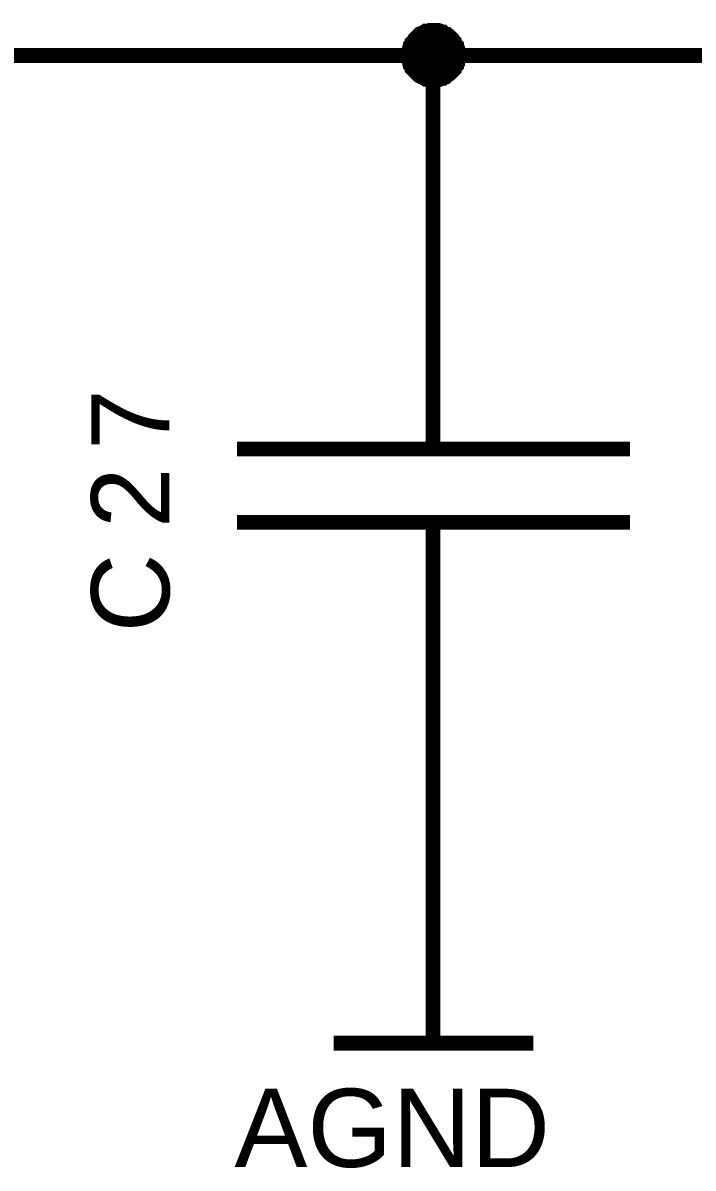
# Model space of a CAD drawing. Header units: millimetres. Extents: x -2024 to 917, y -725 to 13.
# Drawn here: x -1969.74 to -1956.12, y -181.78 to -158.51 of the extents above; entities that cross this region are included whole.
import ezdxf

# ---------------------------------------------------------------- set-up
doc = ezdxf.new("R2010")
doc.units = ezdxf.units.MM
doc.styles.get("Standard").update_dxf_attribs({"font": 'arial.ttf'})

msp = doc.modelspace()

# ---------------------------------------------------------------- linework, layer by layer
at = {"color": 7}
for points, const_width in [([(-1961.898, -159.17), (-1961.898, -159.137), (-1961.898, -159.12), (-1961.898, -159.087), (-1961.881, -159.071), (-1961.881, -159.038), (-1961.881, -159.021), (-1961.865, -158.988), (-1961.865, -158.971), (-1961.848, -158.955), (-1961.832, -158.922), (-1961.832, -158.905), (-1961.815, -158.889), (-1961.799, -158.872), (-1961.782, -158.839), (-1961.766, -158.822), (-1961.749, -158.806), (-1961.733, -158.789), (-1961.716, -158.773), (-1961.699, -158.756), (-1961.683, -158.74), (-1961.65, -158.74), (-1961.633, -158.723), (-1961.617, -158.707), (-1961.584, -158.69), (-1961.567, -158.69), (-1961.55, -158.673), (-1961.517, -158.673), (-1961.501, -158.673), (-1961.468, -158.657), (-1961.451, -158.657), (-1961.418, -158.657), (-1961.402, -158.657)], 0.3), ([(-1961.898, -159.17), (-1961.898, -159.137), (-1961.898, -159.12), (-1961.898, -159.087), (-1961.881, -159.071), (-1961.881, -159.038), (-1961.881, -159.021), (-1961.865, -158.988), (-1961.865, -158.971), (-1961.848, -158.955), (-1961.832, -158.922), (-1961.832, -158.905), (-1961.815, -158.889), (-1961.799, -158.872), (-1961.782, -158.839), (-1961.766, -158.822), (-1961.749, -158.806), (-1961.733, -158.789), (-1961.716, -158.773), (-1961.699, -158.756), (-1961.683, -158.74), (-1961.65, -158.74), (-1961.633, -158.723), (-1961.617, -158.707), (-1961.584, -158.69), (-1961.567, -158.69), (-1961.55, -158.673), (-1961.517, -158.673), (-1961.501, -158.673), (-1961.468, -158.657), (-1961.451, -158.657), (-1961.418, -158.657), (-1961.402, -158.657)], 0.3), ([(-1961.898, -159.17), (-1961.898, -159.137), (-1961.898, -159.12), (-1961.898, -159.087), (-1961.881, -159.071), (-1961.881, -159.038), (-1961.881, -159.021), (-1961.865, -158.988), (-1961.865, -158.971), (-1961.848, -158.955), (-1961.832, -158.922), (-1961.832, -158.905), (-1961.815, -158.889), (-1961.799, -158.872), (-1961.782, -158.839), (-1961.766, -158.822), (-1961.749, -158.806), (-1961.733, -158.789), (-1961.716, -158.773), (-1961.699, -158.756), (-1961.683, -158.74), (-1961.65, -158.74), (-1961.633, -158.723), (-1961.617, -158.707), (-1961.584, -158.69), (-1961.567, -158.69), (-1961.55, -158.673), (-1961.517, -158.673), (-1961.501, -158.673), (-1961.468, -158.657), (-1961.451, -158.657), (-1961.418, -158.657), (-1961.402, -158.657)], 0.3), ([(-1961.898, -159.17), (-1961.898, -159.137), (-1961.898, -159.12), (-1961.898, -159.087), (-1961.881, -159.071), (-1961.881, -159.038), (-1961.881, -159.021), (-1961.865, -158.988), (-1961.865, -158.971), (-1961.848, -158.955), (-1961.832, -158.922), (-1961.832, -158.905), (-1961.815, -158.889), (-1961.799, -158.872), (-1961.782, -158.839), (-1961.766, -158.822), (-1961.749, -158.806), (-1961.733, -158.789), (-1961.716, -158.773), (-1961.699, -158.756), (-1961.683, -158.74), (-1961.65, -158.74), (-1961.633, -158.723), (-1961.617, -158.707), (-1961.584, -158.69), (-1961.567, -158.69), (-1961.55, -158.673), (-1961.517, -158.673), (-1961.501, -158.673), (-1961.468, -158.657), (-1961.451, -158.657), (-1961.418, -158.657), (-1961.402, -158.657)], 0.3), ([(-1961.898, -159.17), (-1961.898, -159.137), (-1961.898, -159.12), (-1961.898, -159.087), (-1961.881, -159.071), (-1961.881, -159.038), (-1961.881, -159.021), (-1961.865, -158.988), (-1961.865, -158.971), (-1961.848, -158.955), (-1961.832, -158.922), (-1961.832, -158.905), (-1961.815, -158.889), (-1961.799, -158.872), (-1961.782, -158.839), (-1961.766, -158.822), (-1961.749, -158.806), (-1961.733, -158.789), (-1961.716, -158.773), (-1961.699, -158.756), (-1961.683, -158.74), (-1961.65, -158.74), (-1961.633, -158.723), (-1961.617, -158.707), (-1961.584, -158.69), (-1961.567, -158.69), (-1961.55, -158.673), (-1961.517, -158.673), (-1961.501, -158.673), (-1961.468, -158.657), (-1961.451, -158.657), (-1961.418, -158.657), (-1961.402, -158.657)], 0.0991), ([(-1961.898, -159.17), (-1961.898, -159.137), (-1961.898, -159.12), (-1961.898, -159.087), (-1961.881, -159.071), (-1961.881, -159.038), (-1961.881, -159.021), (-1961.865, -158.988), (-1961.865, -158.971), (-1961.848, -158.955), (-1961.832, -158.922), (-1961.832, -158.905), (-1961.815, -158.889), (-1961.799, -158.872), (-1961.782, -158.839), (-1961.766, -158.822), (-1961.749, -158.806), (-1961.733, -158.789), (-1961.716, -158.773), (-1961.699, -158.756), (-1961.683, -158.74), (-1961.65, -158.74), (-1961.633, -158.723), (-1961.617, -158.707), (-1961.584, -158.69), (-1961.567, -158.69), (-1961.55, -158.673), (-1961.517, -158.673), (-1961.501, -158.673), (-1961.468, -158.657), (-1961.451, -158.657), (-1961.418, -158.657), (-1961.402, -158.657)], 0.0991), ([(-1961.898, -159.17), (-1961.898, -159.137), (-1961.898, -159.12), (-1961.898, -159.087), (-1961.881, -159.071), (-1961.881, -159.038), (-1961.881, -159.021), (-1961.865, -158.988), (-1961.865, -158.971), (-1961.848, -158.955), (-1961.832, -158.922), (-1961.832, -158.905), (-1961.815, -158.889), (-1961.799, -158.872), (-1961.782, -158.839), (-1961.766, -158.822), (-1961.749, -158.806), (-1961.733, -158.789), (-1961.716, -158.773), (-1961.699, -158.756), (-1961.683, -158.74), (-1961.65, -158.74), (-1961.633, -158.723), (-1961.617, -158.707), (-1961.584, -158.69), (-1961.567, -158.69), (-1961.55, -158.673), (-1961.517, -158.673), (-1961.501, -158.673), (-1961.468, -158.657), (-1961.451, -158.657), (-1961.418, -158.657), (-1961.402, -158.657)], 0.0991), ([(-1961.898, -159.17), (-1961.898, -159.137), (-1961.898, -159.12), (-1961.898, -159.087), (-1961.881, -159.071), (-1961.881, -159.038), (-1961.881, -159.021), (-1961.865, -158.988), (-1961.865, -158.971), (-1961.848, -158.955), (-1961.832, -158.922), (-1961.832, -158.905), (-1961.815, -158.889), (-1961.799, -158.872), (-1961.782, -158.839), (-1961.766, -158.822), (-1961.749, -158.806), (-1961.733, -158.789), (-1961.716, -158.773), (-1961.699, -158.756), (-1961.683, -158.74), (-1961.65, -158.74), (-1961.633, -158.723), (-1961.617, -158.707), (-1961.584, -158.69), (-1961.567, -158.69), (-1961.55, -158.673), (-1961.517, -158.673), (-1961.501, -158.673), (-1961.468, -158.657), (-1961.451, -158.657), (-1961.418, -158.657), (-1961.402, -158.657)], 0.0991), ([(-1961.402, -158.657), (-1961.402, -158.657)], 0.3), ([(-1961.402, -158.657), (-1961.368, -158.657), (-1961.352, -158.657), (-1961.319, -158.657), (-1961.302, -158.673), (-1961.269, -158.673), (-1961.253, -158.673), (-1961.219, -158.69), (-1961.203, -158.69), (-1961.186, -158.707), (-1961.153, -158.723), (-1961.137, -158.74), (-1961.12, -158.74), (-1961.104, -158.756), (-1961.07, -158.773), (-1961.054, -158.789), (-1961.037, -158.806), (-1961.021, -158.822), (-1961.004, -158.839), (-1960.988, -158.872), (-1960.971, -158.889), (-1960.971, -158.905), (-1960.955, -158.922), (-1960.938, -158.955), (-1960.922, -158.971), (-1960.922, -158.988), (-1960.905, -159.021), (-1960.905, -159.038), (-1960.905, -159.071), (-1960.888, -159.087), (-1960.888, -159.12), (-1960.888, -159.137), (-1960.888, -159.17)], 0.3), ([(-1961.402, -158.657), (-1961.402, -158.657)], 0.3), ([(-1961.402, -158.657), (-1961.368, -158.657), (-1961.352, -158.657), (-1961.319, -158.657), (-1961.302, -158.673), (-1961.269, -158.673), (-1961.253, -158.673), (-1961.219, -158.69), (-1961.203, -158.69), (-1961.186, -158.707), (-1961.153, -158.723), (-1961.137, -158.74), (-1961.12, -158.74), (-1961.104, -158.756), (-1961.07, -158.773), (-1961.054, -158.789), (-1961.037, -158.806), (-1961.021, -158.822), (-1961.004, -158.839), (-1960.988, -158.872), (-1960.971, -158.889), (-1960.971, -158.905), (-1960.955, -158.922), (-1960.938, -158.955), (-1960.922, -158.971), (-1960.922, -158.988), (-1960.905, -159.021), (-1960.905, -159.038), (-1960.905, -159.071), (-1960.888, -159.087), (-1960.888, -159.12), (-1960.888, -159.137), (-1960.888, -159.17)], 0.3), ([(-1961.402, -158.657), (-1961.402, -158.657)], 0.3), ([(-1961.402, -158.657), (-1961.368, -158.657), (-1961.352, -158.657), (-1961.319, -158.657), (-1961.302, -158.673), (-1961.269, -158.673), (-1961.253, -158.673), (-1961.219, -158.69), (-1961.203, -158.69), (-1961.186, -158.707), (-1961.153, -158.723), (-1961.137, -158.74), (-1961.12, -158.74), (-1961.104, -158.756), (-1961.07, -158.773), (-1961.054, -158.789), (-1961.037, -158.806), (-1961.021, -158.822), (-1961.004, -158.839), (-1960.988, -158.872), (-1960.971, -158.889), (-1960.971, -158.905), (-1960.955, -158.922), (-1960.938, -158.955), (-1960.922, -158.971), (-1960.922, -158.988), (-1960.905, -159.021), (-1960.905, -159.038), (-1960.905, -159.071), (-1960.888, -159.087), (-1960.888, -159.12), (-1960.888, -159.137), (-1960.888, -159.17)], 0.3), ([(-1961.402, -158.657), (-1961.402, -158.657)], 0.3), ([(-1961.402, -158.657), (-1961.368, -158.657), (-1961.352, -158.657), (-1961.319, -158.657), (-1961.302, -158.673), (-1961.269, -158.673), (-1961.253, -158.673), (-1961.219, -158.69), (-1961.203, -158.69), (-1961.186, -158.707), (-1961.153, -158.723), (-1961.137, -158.74), (-1961.12, -158.74), (-1961.104, -158.756), (-1961.07, -158.773), (-1961.054, -158.789), (-1961.037, -158.806), (-1961.021, -158.822), (-1961.004, -158.839), (-1960.988, -158.872), (-1960.971, -158.889), (-1960.971, -158.905), (-1960.955, -158.922), (-1960.938, -158.955), (-1960.922, -158.971), (-1960.922, -158.988), (-1960.905, -159.021), (-1960.905, -159.038), (-1960.905, -159.071), (-1960.888, -159.087), (-1960.888, -159.12), (-1960.888, -159.137), (-1960.888, -159.17)], 0.3), ([(-1961.402, -158.657), (-1961.402, -158.657)], 0.0991), ([(-1961.402, -158.657), (-1961.368, -158.657), (-1961.352, -158.657), (-1961.319, -158.657), (-1961.302, -158.673), (-1961.269, -158.673), (-1961.253, -158.673), (-1961.219, -158.69), (-1961.203, -158.69), (-1961.186, -158.707), (-1961.153, -158.723), (-1961.137, -158.74), (-1961.12, -158.74), (-1961.104, -158.756), (-1961.07, -158.773), (-1961.054, -158.789), (-1961.037, -158.806), (-1961.021, -158.822), (-1961.004, -158.839), (-1960.988, -158.872), (-1960.971, -158.889), (-1960.971, -158.905), (-1960.955, -158.922), (-1960.938, -158.955), (-1960.922, -158.971), (-1960.922, -158.988), (-1960.905, -159.021), (-1960.905, -159.038), (-1960.905, -159.071), (-1960.888, -159.087), (-1960.888, -159.12), (-1960.888, -159.137), (-1960.888, -159.17)], 0.0991), ([(-1961.402, -158.657), (-1961.402, -158.657)], 0.0991), ([(-1961.402, -158.657), (-1961.368, -158.657), (-1961.352, -158.657), (-1961.319, -158.657), (-1961.302, -158.673), (-1961.269, -158.673), (-1961.253, -158.673), (-1961.219, -158.69), (-1961.203, -158.69), (-1961.186, -158.707), (-1961.153, -158.723), (-1961.137, -158.74), (-1961.12, -158.74), (-1961.104, -158.756), (-1961.07, -158.773), (-1961.054, -158.789), (-1961.037, -158.806), (-1961.021, -158.822), (-1961.004, -158.839), (-1960.988, -158.872), (-1960.971, -158.889), (-1960.971, -158.905), (-1960.955, -158.922), (-1960.938, -158.955), (-1960.922, -158.971), (-1960.922, -158.988), (-1960.905, -159.021), (-1960.905, -159.038), (-1960.905, -159.071), (-1960.888, -159.087), (-1960.888, -159.12), (-1960.888, -159.137), (-1960.888, -159.17)], 0.0991), ([(-1961.402, -158.657), (-1961.402, -158.657)], 0.0991), ([(-1961.402, -158.657), (-1961.368, -158.657), (-1961.352, -158.657), (-1961.319, -158.657), (-1961.302, -158.673), (-1961.269, -158.673), (-1961.253, -158.673), (-1961.219, -158.69), (-1961.203, -158.69), (-1961.186, -158.707), (-1961.153, -158.723), (-1961.137, -158.74), (-1961.12, -158.74), (-1961.104, -158.756), (-1961.07, -158.773), (-1961.054, -158.789), (-1961.037, -158.806), (-1961.021, -158.822), (-1961.004, -158.839), (-1960.988, -158.872), (-1960.971, -158.889), (-1960.971, -158.905), (-1960.955, -158.922), (-1960.938, -158.955), (-1960.922, -158.971), (-1960.922, -158.988), (-1960.905, -159.021), (-1960.905, -159.038), (-1960.905, -159.071), (-1960.888, -159.087), (-1960.888, -159.12), (-1960.888, -159.137), (-1960.888, -159.17)], 0.0991), ([(-1961.402, -158.657), (-1961.402, -158.657)], 0.0991), ([(-1961.402, -158.657), (-1961.368, -158.657), (-1961.352, -158.657), (-1961.319, -158.657), (-1961.302, -158.673), (-1961.269, -158.673), (-1961.253, -158.673), (-1961.219, -158.69), (-1961.203, -158.69), (-1961.186, -158.707), (-1961.153, -158.723), (-1961.137, -158.74), (-1961.12, -158.74), (-1961.104, -158.756), (-1961.07, -158.773), (-1961.054, -158.789), (-1961.037, -158.806), (-1961.021, -158.822), (-1961.004, -158.839), (-1960.988, -158.872), (-1960.971, -158.889), (-1960.971, -158.905), (-1960.955, -158.922), (-1960.938, -158.955), (-1960.922, -158.971), (-1960.922, -158.988), (-1960.905, -159.021), (-1960.905, -159.038), (-1960.905, -159.071), (-1960.888, -159.087), (-1960.888, -159.12), (-1960.888, -159.137), (-1960.888, -159.17)], 0.0991), ([(-1986.377, -159.17), (-1976.38, -159.17), (-1961.402, -159.17), (-1956.403, -159.17)], 0.3), ([(-1961.402, -159.667), (-1961.418, -159.667), (-1961.451, -159.667), (-1961.468, -159.667), (-1961.501, -159.65), (-1961.517, -159.65), (-1961.55, -159.65), (-1961.567, -159.634), (-1961.584, -159.634), (-1961.617, -159.617), (-1961.633, -159.601), (-1961.65, -159.601), (-1961.683, -159.584), (-1961.699, -159.568), (-1961.716, -159.551), (-1961.733, -159.534), (-1961.749, -159.518), (-1961.766, -159.501), (-1961.782, -159.485), (-1961.799, -159.468), (-1961.815, -159.452), (-1961.832, -159.435), (-1961.832, -159.402), (-1961.848, -159.385), (-1961.865, -159.369), (-1961.865, -159.336), (-1961.881, -159.319), (-1961.881, -159.303), (-1961.881, -159.27), (-1961.898, -159.253), (-1961.898, -159.22), (-1961.898, -159.203), (-1961.898, -159.17)], 0.3), ([(-1961.898, -159.17), (-1961.898, -159.17)], 0.3), ([(-1961.402, -159.667), (-1961.418, -159.667), (-1961.451, -159.667), (-1961.468, -159.667), (-1961.501, -159.65), (-1961.517, -159.65), (-1961.55, -159.65), (-1961.567, -159.634), (-1961.584, -159.634), (-1961.617, -159.617), (-1961.633, -159.601), (-1961.65, -159.601), (-1961.683, -159.584), (-1961.699, -159.568), (-1961.716, -159.551), (-1961.733, -159.534), (-1961.749, -159.518), (-1961.766, -159.501), (-1961.782, -159.485), (-1961.799, -159.468), (-1961.815, -159.452), (-1961.832, -159.435), (-1961.832, -159.402), (-1961.848, -159.385), (-1961.865, -159.369), (-1961.865, -159.336), (-1961.881, -159.319), (-1961.881, -159.303), (-1961.881, -159.27), (-1961.898, -159.253), (-1961.898, -159.22), (-1961.898, -159.203), (-1961.898, -159.17)], 0.3), ([(-1961.898, -159.17), (-1961.898, -159.17)], 0.3), ([(-1961.402, -159.667), (-1961.418, -159.667), (-1961.451, -159.667), (-1961.468, -159.667), (-1961.501, -159.65), (-1961.517, -159.65), (-1961.55, -159.65), (-1961.567, -159.634), (-1961.584, -159.634), (-1961.617, -159.617), (-1961.633, -159.601), (-1961.65, -159.601), (-1961.683, -159.584), (-1961.699, -159.568), (-1961.716, -159.551), (-1961.733, -159.534), (-1961.749, -159.518), (-1961.766, -159.501), (-1961.782, -159.485), (-1961.799, -159.468), (-1961.815, -159.452), (-1961.832, -159.435), (-1961.832, -159.402), (-1961.848, -159.385), (-1961.865, -159.369), (-1961.865, -159.336), (-1961.881, -159.319), (-1961.881, -159.303), (-1961.881, -159.27), (-1961.898, -159.253), (-1961.898, -159.22), (-1961.898, -159.203), (-1961.898, -159.17)], 0.3), ([(-1961.898, -159.17), (-1961.898, -159.17)], 0.3), ([(-1961.402, -159.667), (-1961.418, -159.667), (-1961.451, -159.667), (-1961.468, -159.667), (-1961.501, -159.65), (-1961.517, -159.65), (-1961.55, -159.65), (-1961.567, -159.634), (-1961.584, -159.634), (-1961.617, -159.617), (-1961.633, -159.601), (-1961.65, -159.601), (-1961.683, -159.584), (-1961.699, -159.568), (-1961.716, -159.551), (-1961.733, -159.534), (-1961.749, -159.518), (-1961.766, -159.501), (-1961.782, -159.485), (-1961.799, -159.468), (-1961.815, -159.452), (-1961.832, -159.435), (-1961.832, -159.402), (-1961.848, -159.385), (-1961.865, -159.369), (-1961.865, -159.336), (-1961.881, -159.319), (-1961.881, -159.303), (-1961.881, -159.27), (-1961.898, -159.253), (-1961.898, -159.22), (-1961.898, -159.203), (-1961.898, -159.17)], 0.3), ([(-1961.898, -159.17), (-1961.898, -159.17)], 0.3), ([(-1961.402, -159.667), (-1961.418, -159.667), (-1961.451, -159.667), (-1961.468, -159.667), (-1961.501, -159.65), (-1961.517, -159.65), (-1961.55, -159.65), (-1961.567, -159.634), (-1961.584, -159.634), (-1961.617, -159.617), (-1961.633, -159.601), (-1961.65, -159.601), (-1961.683, -159.584), (-1961.699, -159.568), (-1961.716, -159.551), (-1961.733, -159.534), (-1961.749, -159.518), (-1961.766, -159.501), (-1961.782, -159.485), (-1961.799, -159.468), (-1961.815, -159.452), (-1961.832, -159.435), (-1961.832, -159.402), (-1961.848, -159.385), (-1961.865, -159.369), (-1961.865, -159.336), (-1961.881, -159.319), (-1961.881, -159.303), (-1961.881, -159.27), (-1961.898, -159.253), (-1961.898, -159.22), (-1961.898, -159.203), (-1961.898, -159.17)], 0.0991), ([(-1961.898, -159.17), (-1961.898, -159.17)], 0.0991), ([(-1961.402, -159.667), (-1961.418, -159.667), (-1961.451, -159.667), (-1961.468, -159.667), (-1961.501, -159.65), (-1961.517, -159.65), (-1961.55, -159.65), (-1961.567, -159.634), (-1961.584, -159.634), (-1961.617, -159.617), (-1961.633, -159.601), (-1961.65, -159.601), (-1961.683, -159.584), (-1961.699, -159.568), (-1961.716, -159.551), (-1961.733, -159.534), (-1961.749, -159.518), (-1961.766, -159.501), (-1961.782, -159.485), (-1961.799, -159.468), (-1961.815, -159.452), (-1961.832, -159.435), (-1961.832, -159.402), (-1961.848, -159.385), (-1961.865, -159.369), (-1961.865, -159.336), (-1961.881, -159.319), (-1961.881, -159.303), (-1961.881, -159.27), (-1961.898, -159.253), (-1961.898, -159.22), (-1961.898, -159.203), (-1961.898, -159.17)], 0.0991), ([(-1961.898, -159.17), (-1961.898, -159.17)], 0.0991), ([(-1961.402, -159.667), (-1961.418, -159.667), (-1961.451, -159.667), (-1961.468, -159.667), (-1961.501, -159.65), (-1961.517, -159.65), (-1961.55, -159.65), (-1961.567, -159.634), (-1961.584, -159.634), (-1961.617, -159.617), (-1961.633, -159.601), (-1961.65, -159.601), (-1961.683, -159.584), (-1961.699, -159.568), (-1961.716, -159.551), (-1961.733, -159.534), (-1961.749, -159.518), (-1961.766, -159.501), (-1961.782, -159.485), (-1961.799, -159.468), (-1961.815, -159.452), (-1961.832, -159.435), (-1961.832, -159.402), (-1961.848, -159.385), (-1961.865, -159.369), (-1961.865, -159.336), (-1961.881, -159.319), (-1961.881, -159.303), (-1961.881, -159.27), (-1961.898, -159.253), (-1961.898, -159.22), (-1961.898, -159.203), (-1961.898, -159.17)], 0.0991), ([(-1961.898, -159.17), (-1961.898, -159.17)], 0.0991), ([(-1961.402, -159.667), (-1961.418, -159.667), (-1961.451, -159.667), (-1961.468, -159.667), (-1961.501, -159.65), (-1961.517, -159.65), (-1961.55, -159.65), (-1961.567, -159.634), (-1961.584, -159.634), (-1961.617, -159.617), (-1961.633, -159.601), (-1961.65, -159.601), (-1961.683, -159.584), (-1961.699, -159.568), (-1961.716, -159.551), (-1961.733, -159.534), (-1961.749, -159.518), (-1961.766, -159.501), (-1961.782, -159.485), (-1961.799, -159.468), (-1961.815, -159.452), (-1961.832, -159.435), (-1961.832, -159.402), (-1961.848, -159.385), (-1961.865, -159.369), (-1961.865, -159.336), (-1961.881, -159.319), (-1961.881, -159.303), (-1961.881, -159.27), (-1961.898, -159.253), (-1961.898, -159.22), (-1961.898, -159.203), (-1961.898, -159.17)], 0.0991), ([(-1961.898, -159.17), (-1961.898, -159.17)], 0.0991), ([(-1961.402, -164.171), (-1961.402, -159.17)], 0.3), ([(-1960.888, -159.17), (-1960.888, -159.203), (-1960.888, -159.22), (-1960.888, -159.253), (-1960.905, -159.27), (-1960.905, -159.303), (-1960.905, -159.319), (-1960.922, -159.336), (-1960.922, -159.369), (-1960.938, -159.385), (-1960.955, -159.402), (-1960.971, -159.435), (-1960.971, -159.452), (-1960.988, -159.468), (-1961.004, -159.485), (-1961.021, -159.501), (-1961.037, -159.518), (-1961.054, -159.534), (-1961.07, -159.551), (-1961.104, -159.568), (-1961.12, -159.584), (-1961.137, -159.601), (-1961.153, -159.601), (-1961.186, -159.617), (-1961.203, -159.634), (-1961.219, -159.634), (-1961.253, -159.65), (-1961.269, -159.65), (-1961.302, -159.65), (-1961.319, -159.667), (-1961.352, -159.667), (-1961.368, -159.667), (-1961.402, -159.667)], 0.3), ([(-1960.888, -159.17), (-1960.888, -159.203), (-1960.888, -159.22), (-1960.888, -159.253), (-1960.905, -159.27), (-1960.905, -159.303), (-1960.905, -159.319), (-1960.922, -159.336), (-1960.922, -159.369), (-1960.938, -159.385), (-1960.955, -159.402), (-1960.971, -159.435), (-1960.971, -159.452), (-1960.988, -159.468), (-1961.004, -159.485), (-1961.021, -159.501), (-1961.037, -159.518), (-1961.054, -159.534), (-1961.07, -159.551), (-1961.104, -159.568), (-1961.12, -159.584), (-1961.137, -159.601), (-1961.153, -159.601), (-1961.186, -159.617), (-1961.203, -159.634), (-1961.219, -159.634), (-1961.253, -159.65), (-1961.269, -159.65), (-1961.302, -159.65), (-1961.319, -159.667), (-1961.352, -159.667), (-1961.368, -159.667), (-1961.402, -159.667)], 0.3), ([(-1960.888, -159.17), (-1960.888, -159.203), (-1960.888, -159.22), (-1960.888, -159.253), (-1960.905, -159.27), (-1960.905, -159.303), (-1960.905, -159.319), (-1960.922, -159.336), (-1960.922, -159.369), (-1960.938, -159.385), (-1960.955, -159.402), (-1960.971, -159.435), (-1960.971, -159.452), (-1960.988, -159.468), (-1961.004, -159.485), (-1961.021, -159.501), (-1961.037, -159.518), (-1961.054, -159.534), (-1961.07, -159.551), (-1961.104, -159.568), (-1961.12, -159.584), (-1961.137, -159.601), (-1961.153, -159.601), (-1961.186, -159.617), (-1961.203, -159.634), (-1961.219, -159.634), (-1961.253, -159.65), (-1961.269, -159.65), (-1961.302, -159.65), (-1961.319, -159.667), (-1961.352, -159.667), (-1961.368, -159.667), (-1961.402, -159.667)], 0.3), ([(-1960.888, -159.17), (-1960.888, -159.203), (-1960.888, -159.22), (-1960.888, -159.253), (-1960.905, -159.27), (-1960.905, -159.303), (-1960.905, -159.319), (-1960.922, -159.336), (-1960.922, -159.369), (-1960.938, -159.385), (-1960.955, -159.402), (-1960.971, -159.435), (-1960.971, -159.452), (-1960.988, -159.468), (-1961.004, -159.485), (-1961.021, -159.501), (-1961.037, -159.518), (-1961.054, -159.534), (-1961.07, -159.551), (-1961.104, -159.568), (-1961.12, -159.584), (-1961.137, -159.601), (-1961.153, -159.601), (-1961.186, -159.617), (-1961.203, -159.634), (-1961.219, -159.634), (-1961.253, -159.65), (-1961.269, -159.65), (-1961.302, -159.65), (-1961.319, -159.667), (-1961.352, -159.667), (-1961.368, -159.667), (-1961.402, -159.667)], 0.3), ([(-1960.888, -159.17), (-1960.888, -159.203), (-1960.888, -159.22), (-1960.888, -159.253), (-1960.905, -159.27), (-1960.905, -159.303), (-1960.905, -159.319), (-1960.922, -159.336), (-1960.922, -159.369), (-1960.938, -159.385), (-1960.955, -159.402), (-1960.971, -159.435), (-1960.971, -159.452), (-1960.988, -159.468), (-1961.004, -159.485), (-1961.021, -159.501), (-1961.037, -159.518), (-1961.054, -159.534), (-1961.07, -159.551), (-1961.104, -159.568), (-1961.12, -159.584), (-1961.137, -159.601), (-1961.153, -159.601), (-1961.186, -159.617), (-1961.203, -159.634), (-1961.219, -159.634), (-1961.253, -159.65), (-1961.269, -159.65), (-1961.302, -159.65), (-1961.319, -159.667), (-1961.352, -159.667), (-1961.368, -159.667), (-1961.402, -159.667)], 0.0991), ([(-1960.888, -159.17), (-1960.888, -159.203), (-1960.888, -159.22), (-1960.888, -159.253), (-1960.905, -159.27), (-1960.905, -159.303), (-1960.905, -159.319), (-1960.922, -159.336), (-1960.922, -159.369), (-1960.938, -159.385), (-1960.955, -159.402), (-1960.971, -159.435), (-1960.971, -159.452), (-1960.988, -159.468), (-1961.004, -159.485), (-1961.021, -159.501), (-1961.037, -159.518), (-1961.054, -159.534), (-1961.07, -159.551), (-1961.104, -159.568), (-1961.12, -159.584), (-1961.137, -159.601), (-1961.153, -159.601), (-1961.186, -159.617), (-1961.203, -159.634), (-1961.219, -159.634), (-1961.253, -159.65), (-1961.269, -159.65), (-1961.302, -159.65), (-1961.319, -159.667), (-1961.352, -159.667), (-1961.368, -159.667), (-1961.402, -159.667)], 0.0991), ([(-1960.888, -159.17), (-1960.888, -159.203), (-1960.888, -159.22), (-1960.888, -159.253), (-1960.905, -159.27), (-1960.905, -159.303), (-1960.905, -159.319), (-1960.922, -159.336), (-1960.922, -159.369), (-1960.938, -159.385), (-1960.955, -159.402), (-1960.971, -159.435), (-1960.971, -159.452), (-1960.988, -159.468), (-1961.004, -159.485), (-1961.021, -159.501), (-1961.037, -159.518), (-1961.054, -159.534), (-1961.07, -159.551), (-1961.104, -159.568), (-1961.12, -159.584), (-1961.137, -159.601), (-1961.153, -159.601), (-1961.186, -159.617), (-1961.203, -159.634), (-1961.219, -159.634), (-1961.253, -159.65), (-1961.269, -159.65), (-1961.302, -159.65), (-1961.319, -159.667), (-1961.352, -159.667), (-1961.368, -159.667), (-1961.402, -159.667)], 0.0991), ([(-1960.888, -159.17), (-1960.888, -159.203), (-1960.888, -159.22), (-1960.888, -159.253), (-1960.905, -159.27), (-1960.905, -159.303), (-1960.905, -159.319), (-1960.922, -159.336), (-1960.922, -159.369), (-1960.938, -159.385), (-1960.955, -159.402), (-1960.971, -159.435), (-1960.971, -159.452), (-1960.988, -159.468), (-1961.004, -159.485), (-1961.021, -159.501), (-1961.037, -159.518), (-1961.054, -159.534), (-1961.07, -159.551), (-1961.104, -159.568), (-1961.12, -159.584), (-1961.137, -159.601), (-1961.153, -159.601), (-1961.186, -159.617), (-1961.203, -159.634), (-1961.219, -159.634), (-1961.253, -159.65), (-1961.269, -159.65), (-1961.302, -159.65), (-1961.319, -159.667), (-1961.352, -159.667), (-1961.368, -159.667), (-1961.402, -159.667)], 0.0991), ([(-1960.888, -159.17), (-1960.888, -159.17), (-1960.888, -159.17), (-1960.888, -159.17), (-1960.888, -159.17), (-1960.888, -159.17), (-1960.888, -159.17), (-1960.888, -159.17), (-1960.888, -159.17), (-1960.888, -159.17), (-1960.888, -159.17), (-1960.888, -159.17), (-1960.888, -159.17), (-1960.888, -159.17), (-1960.888, -159.17), (-1960.888, -159.17), (-1960.888, -159.17), (-1960.888, -159.17), (-1960.888, -159.17), (-1960.888, -159.17), (-1960.888, -159.17), (-1960.888, -159.17), (-1960.888, -159.17), (-1960.888, -159.17), (-1960.888, -159.17), (-1960.888, -159.17), (-1960.888, -159.17), (-1960.888, -159.17), (-1960.888, -159.17), (-1960.888, -159.17), (-1960.888, -159.17), (-1960.888, -159.17), (-1960.888, -159.17)], 0.3), ([(-1960.888, -159.17), (-1960.888, -159.17)], 0.3), ([(-1960.888, -159.17), (-1960.888, -159.17), (-1960.888, -159.17), (-1960.888, -159.17), (-1960.888, -159.17), (-1960.888, -159.17), (-1960.888, -159.17), (-1960.888, -159.17), (-1960.888, -159.17), (-1960.888, -159.17), (-1960.888, -159.17), (-1960.888, -159.17), (-1960.888, -159.17), (-1960.888, -159.17), (-1960.888, -159.17), (-1960.888, -159.17), (-1960.888, -159.17), (-1960.888, -159.17), (-1960.888, -159.17), (-1960.888, -159.17), (-1960.888, -159.17), (-1960.888, -159.17), (-1960.888, -159.17), (-1960.888, -159.17), (-1960.888, -159.17), (-1960.888, -159.17), (-1960.888, -159.17), (-1960.888, -159.17), (-1960.888, -159.17), (-1960.888, -159.17), (-1960.888, -159.17), (-1960.888, -159.17), (-1960.888, -159.17)], 0.3), ([(-1960.888, -159.17), (-1960.888, -159.17)], 0.3), ([(-1960.888, -159.17), (-1960.888, -159.17), (-1960.888, -159.17), (-1960.888, -159.17), (-1960.888, -159.17), (-1960.888, -159.17), (-1960.888, -159.17), (-1960.888, -159.17), (-1960.888, -159.17), (-1960.888, -159.17), (-1960.888, -159.17), (-1960.888, -159.17), (-1960.888, -159.17), (-1960.888, -159.17), (-1960.888, -159.17), (-1960.888, -159.17), (-1960.888, -159.17), (-1960.888, -159.17), (-1960.888, -159.17), (-1960.888, -159.17), (-1960.888, -159.17), (-1960.888, -159.17), (-1960.888, -159.17), (-1960.888, -159.17), (-1960.888, -159.17), (-1960.888, -159.17), (-1960.888, -159.17), (-1960.888, -159.17), (-1960.888, -159.17), (-1960.888, -159.17), (-1960.888, -159.17), (-1960.888, -159.17), (-1960.888, -159.17)], 0.3), ([(-1960.888, -159.17), (-1960.888, -159.17)], 0.3), ([(-1960.888, -159.17), (-1960.888, -159.17), (-1960.888, -159.17), (-1960.888, -159.17), (-1960.888, -159.17), (-1960.888, -159.17), (-1960.888, -159.17), (-1960.888, -159.17), (-1960.888, -159.17), (-1960.888, -159.17), (-1960.888, -159.17), (-1960.888, -159.17), (-1960.888, -159.17), (-1960.888, -159.17), (-1960.888, -159.17), (-1960.888, -159.17), (-1960.888, -159.17), (-1960.888, -159.17), (-1960.888, -159.17), (-1960.888, -159.17), (-1960.888, -159.17), (-1960.888, -159.17), (-1960.888, -159.17), (-1960.888, -159.17), (-1960.888, -159.17), (-1960.888, -159.17), (-1960.888, -159.17), (-1960.888, -159.17), (-1960.888, -159.17), (-1960.888, -159.17), (-1960.888, -159.17), (-1960.888, -159.17), (-1960.888, -159.17)], 0.3), ([(-1960.888, -159.17), (-1960.888, -159.17)], 0.3), ([(-1960.888, -159.17), (-1960.888, -159.17), (-1960.888, -159.17), (-1960.888, -159.17), (-1960.888, -159.17), (-1960.888, -159.17), (-1960.888, -159.17), (-1960.888, -159.17), (-1960.888, -159.17), (-1960.888, -159.17), (-1960.888, -159.17), (-1960.888, -159.17), (-1960.888, -159.17), (-1960.888, -159.17), (-1960.888, -159.17), (-1960.888, -159.17), (-1960.888, -159.17), (-1960.888, -159.17), (-1960.888, -159.17), (-1960.888, -159.17), (-1960.888, -159.17), (-1960.888, -159.17), (-1960.888, -159.17), (-1960.888, -159.17), (-1960.888, -159.17), (-1960.888, -159.17), (-1960.888, -159.17), (-1960.888, -159.17), (-1960.888, -159.17), (-1960.888, -159.17), (-1960.888, -159.17), (-1960.888, -159.17), (-1960.888, -159.17)], 0.0991), ([(-1960.888, -159.17), (-1960.888, -159.17)], 0.0991), ([(-1960.888, -159.17), (-1960.888, -159.17), (-1960.888, -159.17), (-1960.888, -159.17), (-1960.888, -159.17), (-1960.888, -159.17), (-1960.888, -159.17), (-1960.888, -159.17), (-1960.888, -159.17), (-1960.888, -159.17), (-1960.888, -159.17), (-1960.888, -159.17), (-1960.888, -159.17), (-1960.888, -159.17), (-1960.888, -159.17), (-1960.888, -159.17), (-1960.888, -159.17), (-1960.888, -159.17), (-1960.888, -159.17), (-1960.888, -159.17), (-1960.888, -159.17), (-1960.888, -159.17), (-1960.888, -159.17), (-1960.888, -159.17), (-1960.888, -159.17), (-1960.888, -159.17), (-1960.888, -159.17), (-1960.888, -159.17), (-1960.888, -159.17), (-1960.888, -159.17), (-1960.888, -159.17), (-1960.888, -159.17), (-1960.888, -159.17)], 0.0991), ([(-1960.888, -159.17), (-1960.888, -159.17)], 0.0991), ([(-1960.888, -159.17), (-1960.888, -159.17), (-1960.888, -159.17), (-1960.888, -159.17), (-1960.888, -159.17), (-1960.888, -159.17), (-1960.888, -159.17), (-1960.888, -159.17), (-1960.888, -159.17), (-1960.888, -159.17), (-1960.888, -159.17), (-1960.888, -159.17), (-1960.888, -159.17), (-1960.888, -159.17), (-1960.888, -159.17), (-1960.888, -159.17), (-1960.888, -159.17), (-1960.888, -159.17), (-1960.888, -159.17), (-1960.888, -159.17), (-1960.888, -159.17), (-1960.888, -159.17), (-1960.888, -159.17), (-1960.888, -159.17), (-1960.888, -159.17), (-1960.888, -159.17), (-1960.888, -159.17), (-1960.888, -159.17), (-1960.888, -159.17), (-1960.888, -159.17), (-1960.888, -159.17), (-1960.888, -159.17), (-1960.888, -159.17)], 0.0991), ([(-1960.888, -159.17), (-1960.888, -159.17)], 0.0991), ([(-1960.888, -159.17), (-1960.888, -159.17), (-1960.888, -159.17), (-1960.888, -159.17), (-1960.888, -159.17), (-1960.888, -159.17), (-1960.888, -159.17), (-1960.888, -159.17), (-1960.888, -159.17), (-1960.888, -159.17), (-1960.888, -159.17), (-1960.888, -159.17), (-1960.888, -159.17), (-1960.888, -159.17), (-1960.888, -159.17), (-1960.888, -159.17), (-1960.888, -159.17), (-1960.888, -159.17), (-1960.888, -159.17), (-1960.888, -159.17), (-1960.888, -159.17), (-1960.888, -159.17), (-1960.888, -159.17), (-1960.888, -159.17), (-1960.888, -159.17), (-1960.888, -159.17), (-1960.888, -159.17), (-1960.888, -159.17), (-1960.888, -159.17), (-1960.888, -159.17), (-1960.888, -159.17), (-1960.888, -159.17), (-1960.888, -159.17)], 0.0991), ([(-1960.888, -159.17), (-1960.888, -159.17)], 0.0991), ([(-1953.904, -159.17), (-1956.403, -159.17)], 0.3), ([(-1961.402, -167.168), (-1961.402, -164.171)], 0.3), ([(-1965.39, -167.168), (-1957.396, -167.168)], 0.3), ([(-1965.39, -168.658), (-1957.396, -168.658)], 0.3), ([(-1961.402, -168.658), (-1961.402, -171.672)], 0.3), ([(-1961.402, -171.672), (-1961.402, -174.173)], 0.3), ([(-1961.402, -174.173), (-1961.402, -179.24)], 0.3), ([(-1963.421, -179.24), (-1959.366, -179.24)], 0.3)]:
    msp.add_lwpolyline(points, dxfattribs=dict(at, const_width=const_width))
at = {"color": 7, "const_width": 0.508}
msp.add_lwpolyline([(-1961.706, -159.158, 1), (-1961.198, -159.158, 1)], format="xyb", close=True, dxfattribs=at)

# ---------------------------------------------------------------- texts
at = {"color": 7}
for s, p in [('7', (-1966.764, -167.185)), ('2', (-1966.764, -168.774)), ('C', (-1966.764, -170.894))]:
    msp.add_text(s, height=1.59, rotation=90, dxfattribs=at).set_placement(p)
msp.add_text('AGND', height=1.5897, dxfattribs=at).set_placement((-1965.44, -181.756))

doc.saveas('drawing.dxf')
